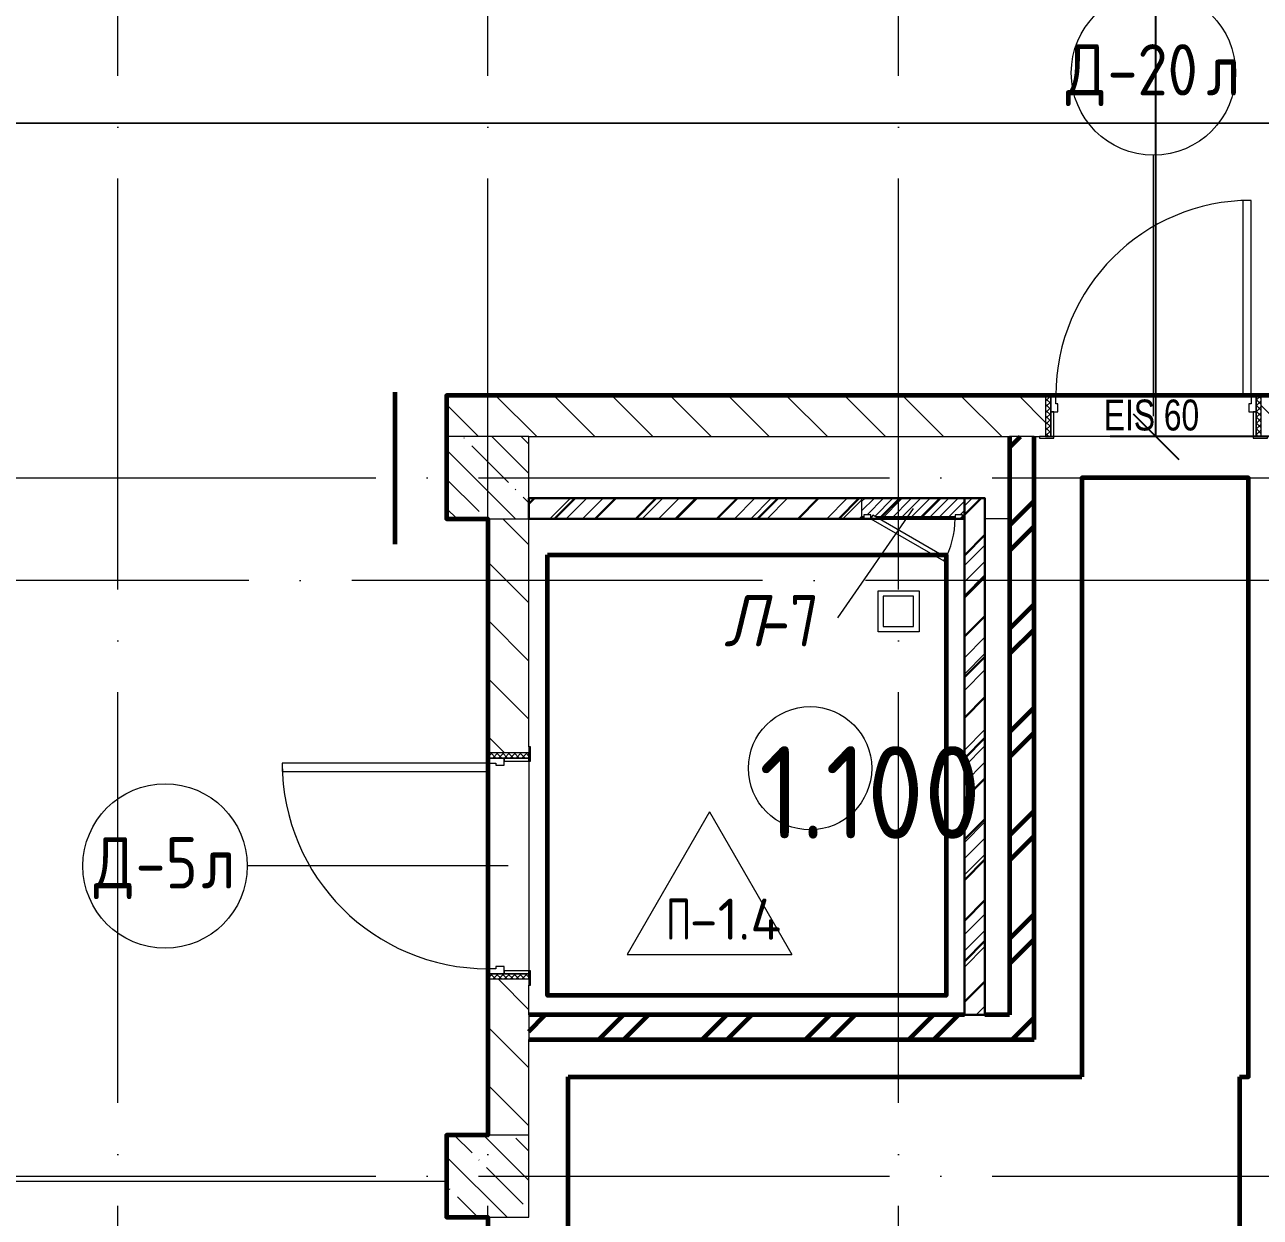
# Model space of a CAD drawing. Header units: millimetres. Extents: x -592259 to 288321, y -552984 to 293768.
# Drawn here: x 142535 to 148548, y 19025 to 24830 of the extents above; entities that cross this region are included whole.
import ezdxf

# ---------------------------------------------------------------- set-up
doc = ezdxf.new("R2010")
doc.units = ezdxf.units.MM
doc.linetypes.add('ADSK_Линия сетки', pattern=[2500, 2000, -250, 0, -250])
doc.layers.get('Defpoints').update_dxf_attribs({"color": 250})
for name, color, linetype, lineweight in [('0) кирпич', 30, 'Continuous', 60), ('0.3) ПГП 3.1 вып', 4, 'Continuous', 30), ('0.3) ПГП 4 вып', 4, 'Continuous', 30), ('4.1) Штук. 3.1 вып', 6, 'Continuous', 60), ('4.2) Штук 4 вып', 6, 'Continuous', 60), ('A-AREA-____-IDEN', 250, 'Continuous', 9), ('A-DETL-GENF-OTLN', 250, 'Continuous', 5), ('A-DOOR-____-IDEN', 250, 'Continuous', 9), ('A-DOOR-____-MCUT', 250, 'Continuous', 5), ('A-DOOR-____-OTLN', 250, 'Continuous', 5), ('A-DOOR-FRAM-MCUT', 250, 'Continuous', 5), ('A-DOOR-FRAM-OTLN', 250, 'Continuous', 5), ('A-FLOR-____-IDEN', 250, 'Continuous', 9), ('A-FLOR-____-OTLN', 250, 'Continuous', 9), ('A-GENM-____-MCUT', 250, 'Continuous', 25), ('A-GENM-____-OTLN', 250, 'Continuous', 9), ('A-WALL-____-MCUT', 250, 'Continuous', 13), ('A-WALL-____-PATT', 250, 'Continuous', 13), ('I-WALL-____-OTLN', 250, 'Continuous', 9), ('P-SANR-FIXT-OTLN', 250, 'Continuous', 9), ('S-COLS-____-MCUT', 250, 'Continuous', 25), ('S-COLS-____-OTLN', 250, 'Continuous', 9), ('S-GRID-____-OTLN', 250, 'Continuous', 9)]:
    doc.layers.add(name, color=color, linetype=linetype, lineweight=lineweight)
doc.styles.add('Arial Narrow', font='ARIALN.TTF', dxfattribs={"width": 0.9, "height": 150})
doc.styles.add('GOST Common_1', font='', dxfattribs={"width": 0.9, "height": 250})
doc.styles.add('ISOCPEUR_1', font='isocpeur.ttf', dxfattribs={"width": 0.9, "height": 250})
doc.styles.add('ISOCPEUR_2', font='isocpeur.ttf', dxfattribs={"height": 160})
doc.styles.add('ISOCPEUR_I_1', font='ГОСТ тип А.ttf', dxfattribs={"height": 2500})
doc.styles.get("Standard").update_dxf_attribs({"font": 'ГОСТ тип А.ttf'})
doc.styles.get('GOST Common_1').set_extended_font_data('GOST Common')
doc.dimstyles.new('А3', dxfattribs={"dimtxt": 333, "dimasz": 222, "dimexe": 222, "dimexo": 111, "dimgap": 111, "dimtad": 1, "dimtoh": 1, "dimdec": 0, "dimrnd": 0.0015, "dimzin": 0, "dimdsep": 46, "dimtxsty": 'Standard', "dimblk": 'OBLIQUE', "dimcen": 0, "dimclrd": 7, "dimclre": 7, "dimclrt": 7, "dimadec": 0, "dimazin": 0, "dimtfac": 1, "dimtdec": 0, "dimtofl": 0, "dimtmove": 0, "dimatfit": 3, "dimfxl": 1, "dimtolj": 1, "dimtzin": 0, "dimarcsym": 0})
pattern_1 = [(135, (12287.91, -0.0006), (-141.42136, -141.42136), [])]
pattern_2 = [(45, (12287.9, -0.0006), (-251.4472, 251.4472), []), (45, (12287.9, 381), (-251.4472, 251.4472), [])]
pattern_3 = [(45, (12287.9, -0.0006), (-224.5064, 224.5064), []), (45, (12367.3, -0.0006), (0, 449.0128), []), (45, (12208.54, -0.0006), (0, 449.0128), [])]

# ---------------------------------------------------------------- blocks, each defined once
blk = doc.blocks.new('Дверь_СКБ_1Ст_Внутренняя - Д-5л_1100x2100h_С_У МГН-V22-АР1_Маркировочный план 1 этажа С2и3')
at = {"layer": 'A-DOOR-____-OTLN'}
h = blk.add_hatch(dxfattribs=at)
h.set_pattern_fill('FP_14', color=256, style=0, pattern_type=2)
h.set_pattern_definition([(135, (1751.41, 164.685), (-14.14214, -14.14214), []), (225, (1751.41, 164.685), (14.14214, -14.14214), [])])
h.paths.add_polyline_path([(537.5, 100), (537.5, -100), (562.5, -100), (562.5, 100)])
at = {"layer": 'A-DOOR-FRAM-OTLN'}
h = blk.add_hatch(dxfattribs=at)
h.set_pattern_fill('FP_15', color=256, style=0, pattern_type=2)
h.set_pattern_definition([(45, (-371.384, 164.685), (-14.1421, 14.1421), []), (135, (-371.384, 164.685), (-14.1421, -14.1421), [])])
h.paths.add_polyline_path([(-537.5, -100), (-512.5, -100), (-512.5, 100), (-537.5, 100)])
at = {"layer": 'A-DOOR-____-MCUT'}
for p, q in [((512.5, 1100), (472.5, 1100)), ((472.5, 1100), (472.5, 100)), ((512.5, 100), (512.5, 1100)), ((472.5, 100), (512.5, 100))]:
    blk.add_line(p, q, dxfattribs=at)
at = {"layer": 'A-DOOR-____-OTLN'}
blk.add_arc((512.5, 100), 1000, 90, 180, dxfattribs=at)
at = {"layer": 'A-DOOR-FRAM-MCUT'}
for p, q in [((-497.5, 108), (-567.5, 108)), ((-567.5, 108), (-567.5, 100)), ((-567.5, 100), (-497.5, 100)), ((-512.5, 100), (-537.5, 100)), ((-537.5, 100), (-537.5, -100)), ((-487.5, 100), (-512.5, 100)), ((-512.5, 100), (-512.5, 20)), ((-512.5, -100), (-512.5, 100)), ((-497.5, 100), (-512.5, 100)), ((-512.5, 100), (-512.5, 99)), ((-512.5, 99), (-497.5, 99)), ((-497.5, 100), (-497.5, 108)), ((-497.5, 99), (-497.5, 100)), ((-487.5, 60), (-487.5, 100)), ((512.5, 100), (512.5, 60)), ((537.5, 100), (512.5, 100)), ((592.5, 108), (522.5, 108)), ((522.5, 108), (522.5, 100)), ((537.5, 100), (522.5, 100)), ((522.5, 100), (522.5, 99)), ((522.5, 100), (592.5, 100)), ((522.5, 99), (537.5, 99)), ((537.5, 20), (537.5, 100)), ((562.5, 100), (537.5, 100)), ((537.5, 100), (537.5, -100)), ((537.5, 99), (537.5, 100)), ((562.5, -100), (562.5, 100)), ((592.5, 100), (592.5, 108)), ((-512.5, 20), (-477.5, 20)), ((-497.5, 20), (-512.5, 20)), ((-512.5, 20), (-512.5, -100)), ((-497.5, -100), (-497.5, 20)), ((-477.5, 60), (-487.5, 60)), ((-477.5, 20), (-477.5, 60)), ((512.5, 60), (502.5, 60)), ((502.5, 60), (502.5, 20)), ((502.5, 20), (537.5, 20)), ((537.5, 20), (522.5, 20)), ((522.5, 20), (522.5, -100)), ((537.5, -100), (537.5, 20)), ((-497.5, -100), (-567.5, -100)), ((-567.5, -100), (-567.5, -108)), ((-567.5, -108), (-497.5, -108)), ((-537.5, -100), (-512.5, -100)), ((-512.5, -100), (-497.5, -100)), ((-497.5, -108), (-497.5, -100)), ((522.5, -100), (537.5, -100)), ((592.5, -100), (522.5, -100)), ((522.5, -100), (522.5, -108)), ((522.5, -108), (592.5, -108)), ((537.5, -100), (562.5, -100)), ((592.5, -108), (592.5, -100))]:
    blk.add_line(p, q, dxfattribs=at)
blk = doc.blocks.new('Дверь_СКБ_1Ст_Внутренняя - Д-20л_1050x2100h_Комната охраны-41867163-АР1_Маркировочный план 1 этажа С2и3')
at = {"layer": 'A-DOOR-____-OTLN'}
h = blk.add_hatch(dxfattribs=at)
h.set_pattern_fill('FP_26', color=256, style=0, pattern_type=2)
h.set_pattern_definition([(135, (1776.41, 164.685), (-14.14214, -14.14214), []), (225, (1776.41, 164.685), (14.14214, -14.14214), [])])
h.paths.add_polyline_path([(537.5, -100), (537.5, 100), (512.5, 100), (512.5, -100)])
at = {"layer": 'A-DOOR-FRAM-OTLN'}
h = blk.add_hatch(dxfattribs=at)
h.set_pattern_fill('FP_27', color=256, style=0, pattern_type=2)
h.set_pattern_definition([(45, (-346.384, 164.685), (-14.1421, 14.1421), []), (135, (-346.384, 164.685), (-14.1421, -14.1421), [])])
h.paths.add_polyline_path([(-512.5, -100), (-487.5, -100), (-487.5, 100), (-512.5, 100), (-512.5, -95.5)])
at = {"layer": 'A-DOOR-____-MCUT'}
for p, q in [((487.5, 1050), (447.5, 1050)), ((447.5, 1050), (447.5, 100)), ((487.5, 100), (487.5, 1050)), ((447.5, 100), (487.5, 100))]:
    blk.add_line(p, q, dxfattribs=at)
at = {"layer": 'A-DOOR-____-OTLN'}
blk.add_arc((487.5, 100), 950, 90, 180, dxfattribs=at)
at = {"layer": 'A-DOOR-FRAM-MCUT'}
for p, q in [((-472.5, 108), (-542.5, 108)), ((-542.5, 108), (-542.5, 100)), ((-542.5, 100), (-472.5, 100)), ((-487.5, 100), (-512.5, 100)), ((-512.5, 100), (-512.5, -100)), ((-462.5, 100), (-487.5, 100)), ((-487.5, 100), (-487.5, 20)), ((-487.5, -100), (-487.5, 100)), ((-472.5, 100), (-487.5, 100)), ((-487.5, 100), (-487.5, 99)), ((-487.5, 99), (-472.5, 99)), ((-472.5, 100), (-472.5, 108)), ((-472.5, 99), (-472.5, 100)), ((-462.5, 60), (-462.5, 100)), ((487.5, 100), (487.5, 60)), ((512.5, 100), (487.5, 100)), ((567.5, 108), (497.5, 108)), ((497.5, 108), (497.5, 100)), ((512.5, 100), (497.5, 100)), ((497.5, 100), (497.5, 99)), ((497.5, 100), (567.5, 100)), ((497.5, 99), (512.5, 99)), ((512.5, 20), (512.5, 100)), ((537.5, 100), (512.5, 100)), ((512.5, 100), (512.5, -100)), ((512.5, 99), (512.5, 100)), ((537.5, -100), (537.5, 100)), ((567.5, 100), (567.5, 108)), ((-487.5, 20), (-452.5, 20)), ((-472.5, 20), (-487.5, 20)), ((-487.5, 20), (-487.5, -100)), ((-472.5, -100), (-472.5, 20)), ((-452.5, 60), (-462.5, 60)), ((-452.5, 20), (-452.5, 60)), ((487.5, 60), (477.5, 60)), ((477.5, 60), (477.5, 20)), ((477.5, 20), (512.5, 20)), ((512.5, 20), (497.5, 20)), ((497.5, 20), (497.5, -100)), ((512.5, -100), (512.5, 20)), ((-472.5, -100), (-542.5, -100)), ((-542.5, -100), (-542.5, -108)), ((-542.5, -108), (-472.5, -108)), ((-512.5, -100), (-487.5, -100)), ((-487.5, -100), (-472.5, -100)), ((-472.5, -108), (-472.5, -100)), ((497.5, -100), (512.5, -100)), ((567.5, -100), (497.5, -100)), ((497.5, -100), (497.5, -108)), ((497.5, -108), (567.5, -108)), ((512.5, -100), (537.5, -100)), ((567.5, -108), (567.5, -100))]:
    blk.add_line(p, q, dxfattribs=at)
blk = doc.blocks.new('ТП-104 - ТП-104_110-150VSDs-28716108-АР1_Маркировочный план 1 этажа С2и3')
at = {"layer": 'P-SANR-FIXT-OTLN', "lineweight": 5}
for p, q in [((74, 74), (-74, 74)), ((-74, 74), (-74, -74)), ((74, -74), (74, 74)), ((-74, -74), (74, -74))]:
    blk.add_line(p, q, dxfattribs=at)
blk = doc.blocks.new('BSC_Колонна _Прямоугольная - 400x400-V66-АР1_Маркировочный план 1 этажа С2и3')
at = {"layer": 'S-COLS-____-OTLN', "lineweight": 5}
h = blk.add_hatch(dxfattribs=at)
h.set_pattern_fill('FP_102', color=256, style=0, pattern_type=2)
h.set_pattern_definition([(135, (-132499.98, -22625), (-142.5612, -142.5612), []), (135, (-132357.42, -22625), (-142.5612, -142.5612), [252.016, -50.403, 3.353, -47.05])])
h.paths.add_polyline_path([(0, -200), (200, -200), (200, 200), (-200, 200), (-200, -200), (-162.2, -200)])
at = {"layer": 'S-COLS-____-MCUT', "lineweight": 5}
for p, q in [((200, 200), (-200, 200)), ((-200, 200), (-200, -200)), ((200, -200), (200, 200)), ((-200, -200), (200, -200))]:
    blk.add_line(p, q, dxfattribs=at)
blk = doc.blocks.new('BSC_Колонна _Прямоугольная - 400x400-V67-АР1_Маркировочный план 1 этажа С2и3')
at = {"layer": 'S-COLS-____-OTLN', "lineweight": 5}
h = blk.add_hatch(dxfattribs=at)
h.set_pattern_fill('FP_103', color=256, style=0, pattern_type=2)
h.set_pattern_definition([(135, (-132499.98, -19225), (-142.56192, -142.56192), []), (135, (-132357.42, -19225), (-142.56192, -142.56192), [252.016, -50.403, 3.353, -47.05])])
h.paths.add_polyline_path([(35.5, -200), (200, -200), (200, 200), (-200, 200), (-200, -200), (0, -200)])
at = {"layer": 'S-COLS-____-MCUT', "lineweight": 5}
for p, q in [((200, 200), (-200, 200)), ((-200, 200), (-200, -200)), ((200, -200), (200, 200)), ((-200, -200), (200, -200))]:
    blk.add_line(p, q, dxfattribs=at)
blk = doc.blocks.new('АР_Люк - ЛРС_ВК_500х400_наружный_NCS S 1000-N-42722041-АР1_Маркировочный план 1 этажа С2и3')
at = {"layer": 'A-DOOR-____-OTLN'}
h = blk.add_hatch(dxfattribs=at)
h.set_pattern_fill('FP_148', color=256, style=0, pattern_type=2)
h.set_pattern_definition([(45, (125, 0), (-22.6274, 22.6274), [])])
h.paths.add_polyline_path([(-125, 50), (-125, -50), (375, -50), (375, 50), (365, 50), (365, 30), (330, 30), (330, 50), (320, 32.7), (290, 50), (-80, 50), (-80, 30), (-115, 30), (-115, 50), (-119.6, 50)])
at = {"layer": 'A-DETL-GENF-OTLN', "lineweight": 5}
for p, q in [((375, 50), (-125, 50)), ((-125, 50), (-125, -50)), ((375, -50), (375, 50)), ((-125, -50), (375, -50))]:
    blk.add_line(p, q, dxfattribs=at)
at = {"layer": 'A-DOOR-____-MCUT', "lineweight": 5}
for p, q in [((-25.1, 255), (-35.1, 237.7)), ((330, 50), (-25.1, 255)), ((-35.1, 237.7), (320, 32.7)), ((-80, 50), (-115, 50)), ((-115, 50), (-115, 30)), ((-115, 30), (-80, 30)), ((-80, 30), (-80, 50)), ((320, 32.7), (330, 50)), ((365, 50), (330, 50)), ((330, 50), (330, 30)), ((330, 30), (365, 30)), ((365, 30), (365, 50))]:
    blk.add_line(p, q, dxfattribs=at)
blk.add_arc((330, 50), 410, 150, 180, dxfattribs=at)
at = {"layer": 'A-DOOR-____-OTLN'}
blk.add_line((330, 50), (-25.1, 255), dxfattribs=at)
blk = doc.blocks.new('ASML_АР_Отделка Люка - ВО Отделка люков_Грунтовка 0_Шпатлевка 0_Окраска 0_0-42722003-АР1_Маркировочный план 1 этажа С2и3')
at = {"layer": 'A-GENM-____-MCUT', "lineweight": 5}
for p, q in [((-240, 3), (-250, 3)), ((-250, 3), (-250, 0)), ((177.1, 3), (-205, 3)), ((205, 3), (201, 3)), ((250, 3), (240, 3)), ((250, 0), (250, 3)), ((-250, 0), (-240, 0)), ((-205, 0), (182.3, 0)), ((199.2, 0), (205, 0)), ((240, 0), (250, 0))]:
    blk.add_line(p, q, dxfattribs=at)
blk = doc.blocks.new('AAR_СКБ_Марка_Помещения_мал - Номер-28977439-АР1_Маркировочный план 1 этажа С2и3')
at = {"layer": 'A-AREA-____-IDEN'}
blk.add_circle((-0.028, 0), 3, dxfattribs=at)
blk = doc.blocks.new('AAR_СКБ_Марка_Перекрытия - Марка пола-17325028-АР1_Маркировочный план 1 этажа С2и3')
at = {"layer": 'A-FLOR-____-IDEN'}
for p, q in [((0, 6.932), (-4.002, 0)), ((0, 6.932), (4.002, 0)), ((-4.002, 0), (4.002, 0))]:
    blk.add_line(p, q, dxfattribs=at)
blk = doc.blocks.new('ADSK_Марка_Дверь - Типоразмер_ADSK_Марка-30565456-АР1_Маркировочный план 1 этажа С2и3')
at = {"layer": 'A-DOOR-____-IDEN'}
blk.add_circle((0, 0), 4, dxfattribs=at)
blk = doc.blocks.new('_Oblique')
at = {"color": 0, "linetype": 'ByBlock', "lineweight": -2}
blk.add_line((-0.5, -0.5), (0.5, 0.5), dxfattribs=at)
blk = doc.blocks.new('*D6570')
at = {"layer": '0.3) ПГП 3.1 вып', "color": 7, "lineweight": -2, "transparency": 16777216}
for p, q in [((148691.9, 28125), (147817.8, 28125)), ((148039.8, 22825), (148039.8, 28125)), ((148676.9, 22825), (147817.8, 22825))]:
    blk.add_line(p, q, dxfattribs=at)
at = {"layer": 'Defpoints', "color": 0, "transparency": 16777216}
for p in [(148039.8, 28125), (148802.9, 28125), (148787.9, 22825)]:
    blk.add_point(p, dxfattribs=at)
at = {"layer": '0.3) ПГП 3.1 вып', "color": 7, "lineweight": -2, "transparency": 16777216, "xscale": 222, "yscale": 222, "zscale": 222}
for p, rotation in [((148039.8, 28125), 90), ((148039.8, 22825), 270)]:
    blk.add_blockref('_Oblique', p, dxfattribs=dict(at, rotation=rotation))
at = {"layer": '0.3) ПГП 3.1 вып', "color": 7, "transparency": 16777216, "insert": (147762.3, 25475), "char_height": 333, "attachment_point": 5, "rotation": 90}
blk.add_mtext('\\A1;5300', dxfattribs=at)

msp = doc.modelspace()

# ---------------------------------------------------------------- hatches: boundary and pattern name
at = {"layer": '0) кирпич'}
h = msp.add_hatch(dxfattribs=at)
h.set_pattern_fill('FP_4', color=256, style=0, pattern_type=2)
h.set_pattern_definition(pattern_2)
h.paths.add_polyline_path([(147327.9138, 19889.9994), (147447.9138, 19889.9994), (147447.9138, 22825), (147327.9138, 22825), (147327.9138, 19938.9467)])
h = msp.add_hatch(dxfattribs=at)
h.set_pattern_fill('FP_4', color=256, style=0, pattern_type=2)
h.set_pattern_definition(pattern_2)
h.paths.add_polyline_path([(145456.9143, 19889.9994), (147327.9138, 19889.9994), (147327.9138, 20009.9994), (144987.8919, 20009.9994), (144987.8919, 19889.9994), (145413.7404, 19889.9994)])
at = {"layer": '0.3) ПГП 4 вып'}
h = msp.add_hatch(dxfattribs=at)
h.set_pattern_fill('ANSI31', color=256, scale=44)
h.paths.add_polyline_path([(147107.9138, 22524.9994), (144987.8919, 22524.9994), (144987.8919, 22424.9994), (147107.9138, 22424.9994)])
h = msp.add_hatch(dxfattribs=at)
h.set_pattern_fill('ANSI31', color=256, scale=44)
h.paths.add_polyline_path([(147107.9138, 20009.9994), (147207.9138, 20009.9994), (147207.9138, 22524.9994), (147107.9138, 22524.9994)])
at = {"layer": 'A-WALL-____-PATT', "lineweight": 15, "true_color": 0x000000}
h = msp.add_hatch(dxfattribs=at)
h.set_pattern_fill('FP_2', color=18, style=0, pattern_type=2)
h.set_pattern_definition(pattern_1)
h.paths.add_polyline_path([(148587.9138, 22825), (148787.9138, 22825), (148787.9138, 23025), (148552.9138, 23025), (148552.9138, 22825), (148587.8919, 22825)])
h.paths.add_polyline_path([(144787.8919, 22825), (147502.9138, 22825), (147502.9138, 23025), (144587.9138, 23025), (144587.9138, 22825), (144625.7143, 22825)])
h = msp.add_hatch(dxfattribs=at)
h.set_pattern_fill('FP_5', color=18, style=0, pattern_type=2)
h.set_pattern_definition(pattern_3)
h.paths.add_polyline_path([(147107.9138, 22424.9994), (147207.9133, 22425), (147207.9138, 22524.9994), (147107.9138, 22524.9994), (147107.9138, 22431.9994)])
h.paths.add_polyline_path([(146121.7104, 22424.9994), (146607.9138, 22424.9994), (146607.9138, 22524.9994), (144987.8919, 22524.9994), (144987.8919, 22425), (145413.7404, 22424.9994)])
h = msp.add_hatch(dxfattribs=at)
h.set_pattern_fill('FP_2', color=18, style=0, pattern_type=2)
h.set_pattern_definition(pattern_1)
h.paths.add_polyline_path([(144787.8919, 19424.9994), (144987.8919, 19424.9994), (144987.8919, 20184.9994), (144787.8919, 20184.9994), (144787.8919, 19542.7954)])
h.paths.add_polyline_path([(144987.8919, 21284.9994), (144987.8919, 22424.9994), (144787.892, 22424.9994), (144787.8919, 21284.9994)])
h = msp.add_hatch(dxfattribs=at)
h.set_pattern_fill('FP_5', color=18, style=0, pattern_type=2)
h.set_pattern_definition(pattern_3)
h.paths.add_polyline_path([(147207.9138, 20009.9994), (147207.9138, 22424.9994), (147107.9138, 22424.9994), (147107.9138, 20009.9994), (147188.1651, 20009.9994)])

# ---------------------------------------------------------------- linework, layer by layer
at = {"layer": '0) кирпич'}
for p, q in [((147327.9138, 22825), (147327.9138, 20009.9994)), ((147447.9138, 19889.9994), (147447.9138, 22825)), ((147107.9138, 20009.9994), (144987.8919, 20009.9994)), ((147327.9138, 20009.9994), (147207.9138, 20009.9994)), ((144987.8919, 19889.9994), (147447.9138, 19889.9994))]:
    msp.add_line(p, q, dxfattribs=at)
at = {"layer": '0.3) ПГП 4 вып'}
for points in [[(147107.9138, 22524.9994), (144987.8919, 22524.9994), (144987.8919, 22424.9994), (147107.9138, 22424.9994)], [(147107.9138, 20009.9994), (147207.9138, 20009.9994), (147207.9138, 22524.9994), (147107.9138, 22524.9994)]]:
    msp.add_lwpolyline(points, close=True, dxfattribs=at)
at = {"layer": '4.1) Штук. 3.1 вып'}
msp.add_lwpolyline([(131137.8919, 28124.9994), (148787.9138, 28124.9994), (148787.9138, 23025), (144587.9138, 23025), (144587.9138, 22424.9994), (144787.9138, 22424.9994), (144787.9138, 19424.9994), (144587.8919, 19424.9994), (144587.8919, 19024.9994), (144787.8919, 19024.9994), (144787.8919, 16124.9994), (143862.9138, 16134.9994)], dxfattribs=at)
at = {"layer": '4.1) Штук. 3.1 вып', "color": 30, "true_color": 0xf26722}
msp.add_lwpolyline([(144337.4746, 22301.9342), (144337.4746, 23040.9442)], dxfattribs=at)
at = {"layer": '4.2) Штук 4 вып'}
for p, q in [((145179.1033, 19709.498), (147678.6821, 19709.498)), ((145179.1033, 12766.8947), (145179.1033, 19709.498)), ((148447.4792, 19709.498), (148447.4792, 12766.8947))]:
    msp.add_line(p, q, dxfattribs=at)
msp.add_lwpolyline([(148447.4792, 19709.498), (148490.1052, 19709.498), (148490.1052, 22625), (147678.6821, 22625), (147678.6821, 19709.498)], dxfattribs=at)
msp.add_lwpolyline([(145079.3603, 22250.1228), (147018.5763, 22250.1228), (147018.5763, 20104.0915), (145079.3603, 20104.0915)], close=True, dxfattribs=at)
at = {"layer": 'A-DOOR-____-IDEN', "color": 18, "true_color": 0x000000}
for p, q in [((148027.9138, 22925), (148027.4564, 24195)), ((146857.9138, 22474.9994), (146490.8429, 21942.9521)), ((144887.8919, 20734.9994), (143617.8919, 20734.9994))]:
    msp.add_line(p, q, dxfattribs=at)
at = {"layer": 'A-FLOR-____-OTLN', "color": 18, "lineweight": 5, "true_color": 0x000000}
for p, q in [((148787.9138, 24349.9994), (133487.9138, 24349.9994)), ((133487.9138, 24349.9994), (148787.9138, 24349.9994)), ((148462.9138, 23025), (147552.9138, 23025)), ((147327.9138, 22424.9994), (147207.9138, 22424.9994)), ((146687.558, 21874.6813), (146687.558, 22074.6813)), ((146687.558, 22074.6813), (146887.558, 22074.6813)), ((146887.558, 22074.6813), (146887.558, 21874.6813)), ((146887.558, 21874.6813), (146687.558, 21874.6813)), ((144787.8919, 21194.9994), (144787.8919, 20234.9994)), ((144587.8919, 19199.9994), (133687.8919, 19199.9994))]:
    msp.add_line(p, q, dxfattribs=at)
at = {"layer": 'A-WALL-____-MCUT', "color": 18, "lineweight": 15, "true_color": 0x000000}
for p, q in [((147472.9138, 23025), (144587.9138, 23025)), ((144587.9138, 23025), (144587.9138, 22825)), ((144987.8919, 22825), (147327.9138, 22825)), ((147447.9138, 22825), (147327.9138, 22825)), ((147447.9138, 22825), (147472.9138, 22825)), ((147207.9138, 22524.9994), (144987.8919, 22524.9994)), ((147207.9138, 20009.9994), (147207.9138, 22524.9994)), ((144787.8919, 22424.9994), (144787.8919, 21314.9994)), ((144987.8919, 21314.9994), (144987.8919, 22424.9994)), ((144987.8919, 22424.9994), (146617.9138, 22424.9994)), ((146692.9138, 22424.9994), (147062.9138, 22424.9994)), ((147097.9138, 22424.9994), (147107.9138, 22424.9994)), ((147107.9138, 22424.9994), (147107.9138, 20009.9994)), ((144787.8919, 20154.9994), (144787.8919, 19424.9994)), ((144987.8919, 20009.9994), (144987.8919, 20154.9994)), ((144987.8919, 20009.9994), (144987.8919, 19889.9994)), ((147107.9138, 20009.9994), (147207.9138, 20009.9994)), ((144987.8919, 19424.9994), (144987.8919, 19889.9994))]:
    msp.add_line(p, q, dxfattribs=at)
at = {"layer": 'I-WALL-____-OTLN', "color": 18, "lineweight": 15, "true_color": 0x000000}
for p, q in [((147552.9138, 23025), (148462.9138, 23025)), ((148512.9138, 22825), (147542.9138, 22825)), ((144987.8919, 21244.9994), (144987.8919, 20224.9994)), ((144787.8919, 20234.9994), (144787.8919, 21194.9994))]:
    msp.add_line(p, q, dxfattribs=at)
at = {"layer": 'S-GRID-____-OTLN', "color": 18, "linetype": 'ADSK_Линия сетки', "true_color": 0x000000}
for p, q in [((142987.9138, -2919.5356), (142987.9138, 61063.6538)), ((144787.9138, -2919.5356), (144787.9138, 61063.6538)), ((146787.9138, -2919.5356), (146787.9138, 61063.6538)), ((77240.3519, 22625), (167356.8279, 22625)), ((168626.8279, 22125), (111607.9138, 22125)), ((77240.3519, 19225), (168626.8279, 19225))]:
    msp.add_line(p, q, dxfattribs=at)

# ---------------------------------------------------------------- block references
at = {"layer": 'A-AREA-____-IDEN', "color": 18, "true_color": 0x000000, "xscale": 99.99999999999993, "yscale": 99.99999999999993, "zscale": 99.99999999999993}
msp.add_blockref('AAR_СКБ_Марка_Помещения_мал - Номер-28977439-АР1_Маркировочный план 1 этажа С2и3', (146359.7495, 21210.7083), dxfattribs=at)
at = {"layer": 'A-DOOR-____-IDEN', "color": 18, "true_color": 0x000000, "xscale": 99.99999999999993, "yscale": 99.99999999999993, "zscale": 99.99999999999993}
for p in [(148027.9138, 24595), (143217.8919, 20734.9994)]:
    msp.add_blockref('ADSK_Марка_Дверь - Типоразмер_ADSK_Марка-30565456-АР1_Маркировочный план 1 этажа С2и3', p, dxfattribs=at)
at = {"layer": 'A-DOOR-____-OTLN', "color": 18, "true_color": 0x000000}
msp.add_blockref('Дверь_СКБ_1Ст_Внутренняя - Д-20л_1050x2100h_Комната охраны-41867163-АР1_Маркировочный план 1 этажа С2и3', (148015.4138, 22925), dxfattribs=at)
for name, p, rotation in [('АР_Люк - ЛРС_ВК_500х400_наружный_NCS S 1000-N-42722041-АР1_Маркировочный план 1 этажа С2и3', (146982.9138, 22474.9994), 180), ('Дверь_СКБ_1Ст_Внутренняя - Д-5л_1100x2100h_С_У МГН-V22-АР1_Маркировочный план 1 этажа С2и3', (144887.8919, 20722.4994), 89.9999999999999)]:
    msp.add_blockref(name, p, dxfattribs=dict(at, rotation=rotation))
at = {"layer": 'A-FLOR-____-IDEN', "color": 18, "true_color": 0x000000, "xscale": 99.99999999999993, "yscale": 99.99999999999993, "zscale": 99.99999999999993}
msp.add_blockref('AAR_СКБ_Марка_Перекрытия - Марка пола-17325028-АР1_Маркировочный план 1 этажа С2и3', (145867.3166, 20304.6916), dxfattribs=at)
at = {"layer": 'A-GENM-____-OTLN', "color": 18, "lineweight": 5, "true_color": 0x000000, "rotation": 180}
msp.add_blockref('ASML_АР_Отделка Люка - ВО Отделка люков_Грунтовка 0_Шпатлевка 0_Окраска 0_0-42722003-АР1_Маркировочный план 1 этажа С2и3', (146857.9138, 22434.9994), dxfattribs=at)
at = {"layer": 'P-SANR-FIXT-OTLN', "color": 18, "lineweight": 5, "true_color": 0x000000}
msp.add_blockref('ТП-104 - ТП-104_110-150VSDs-28716108-АР1_Маркировочный план 1 этажа С2и3', (146786.2533, 21974.6813), dxfattribs=at)
at = {"layer": 'S-COLS-____-OTLN', "color": 18, "lineweight": 5, "true_color": 0x000000}
for name, p in [('BSC_Колонна _Прямоугольная - 400x400-V66-АР1_Маркировочный план 1 этажа С2и3', (144787.8919, 22624.9994)), ('BSC_Колонна _Прямоугольная - 400x400-V67-АР1_Маркировочный план 1 этажа С2и3', (144787.8919, 19224.9994))]:
    msp.add_blockref(name, p, dxfattribs=at)

# ---------------------------------------------------------------- texts
at = {"layer": 'A-AREA-____-IDEN', "color": 18, "true_color": 0x000000, "insert": (146108.6491, 21318.1939), "char_height": 450, "width": 564.388, "attachment_point": 1, "style": 'ISOCPEUR_1'}
msp.add_mtext('1.100', dxfattribs=at)
at = {"layer": 'A-DOOR-____-IDEN', "color": 18, "true_color": 0x000000, "attachment_point": 1}
for s, insert, char_height, width, style in [('\\fGOST Common|b0|i0|c204|p34|;\\W.9;Д', (147601.7564, 24735.4506), 250, 245.316375, 'GOST Common_1'), ('-20', (147804.1627, 24735.4506), 250, 584.430187, 'GOST Common_1'), ('\\fGOST Common|b0|i0|c204|p34|;\\W.9;л', (148286.3658, 24735.4506), 250, 194.810062, 'GOST Common_1'), ('EIS 60', (147786.2564, 23005.1485), 150, 577.215, 'Arial Narrow'), ('\\fISOCPEUR|b0|i1|c204|p34|;\\W.9;Л', (145937.2816, 22054.3062), 250, 223.670812, 'ISOCPEUR_I_1'), ('-7', (146121.8285, 22054.3062), 250, 404.0505, 'ISOCPEUR_I_1'), ('\\fGOST Common|b0|i0|c204|p34|;\\W.9;Д', (142871.8345, 20875.45), 250, 245.316375, 'GOST Common_1'), ('-5', (143074.2408, 20875.45), 250, 389.620125, 'GOST Common_1'), ('\\fGOST Common|b0|i0|c204|p34|;\\W.9;л', (143395.7095, 20875.45), 250, 194.810062, 'GOST Common_1')]:
    msp.add_mtext(s, dxfattribs=dict(at, insert=insert, char_height=char_height, width=width, style=style))
at = {"layer": 'A-FLOR-____-IDEN', "color": 18, "true_color": 0x000000, "char_height": 200, "attachment_point": 1, "style": 'ISOCPEUR_2'}
for s, insert, width in [('\\fISOCPEUR|b0|i0|c204|p34|;\\W.7;П', (145655.0817, 20576.0774), 140.295312), ('-1.4', (145770.8369, 20576.0774), 398.438687)]:
    msp.add_mtext(s, dxfattribs=dict(at, insert=insert, width=width))

# ---------------------------------------------------------------- dimensions: what is measured, and where the dimension line sits
at = {"layer": '0.3) ПГП 3.1 вып'}
dim = msp.add_linear_dim(base=(148039.8147, 28125), p1=(148787.9138, 22824.9994), p2=(148802.8919, 28125), angle=90, dimstyle='А3', dxfattribs=at)
dim.commit()
dim.dimension.update_dxf_attribs({"geometry": '*D6570', "text_midpoint": (147762.3147, 25474.9997)})

doc.saveas('drawing.dxf')
